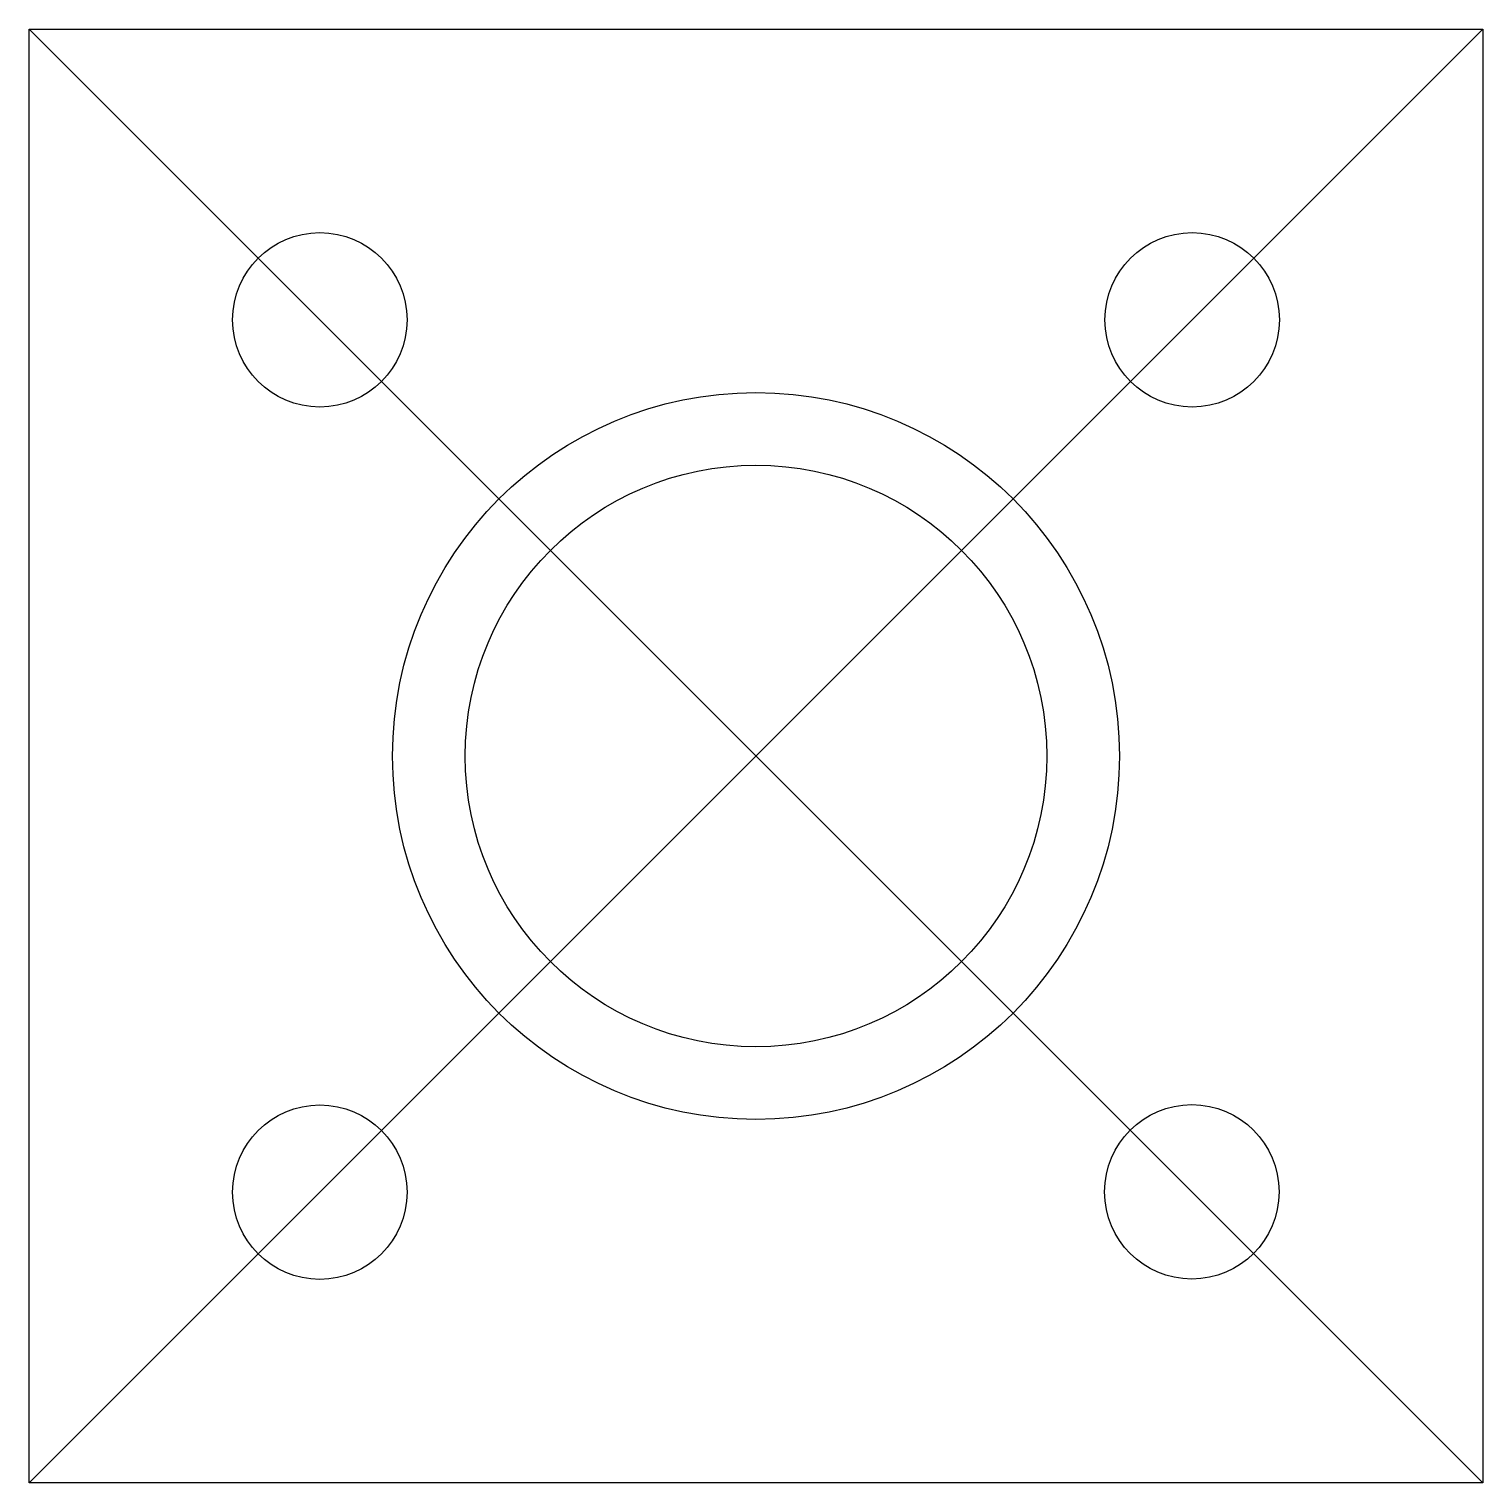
# Model space of a CAD drawing. Header units: millimetres. Extents: x 42.5 to 67.5, y 17.5 to 42.5.
import ezdxf

# ---------------------------------------------------------------- set-up
doc = ezdxf.new("R2010")
doc.units = ezdxf.units.MM
doc.layers.get('0').update_dxf_attribs({"linetype": 'CONTINUOUS'})

msp = doc.modelspace()

# ---------------------------------------------------------------- linework, layer by layer
for p, q in [((67.5, 17.5), (42.5, 42.5)), ((42.5, 17.5), (67.5, 42.5))]:
    msp.add_line(p, q)
msp.add_lwpolyline([(67.5, 17.5), (42.5, 17.5), (42.5, 42.5), (67.5, 42.5)], close=True)
for centre, radius in [((47.5, 37.5), 1.5), ((62.5, 37.5), 1.5), ((55, 30), 6.25), ((55, 30), 5), ((47.5, 22.5), 1.5), ((62.495, 22.505), 1.5)]:
    msp.add_circle(centre, radius)

doc.saveas('drawing.dxf')
